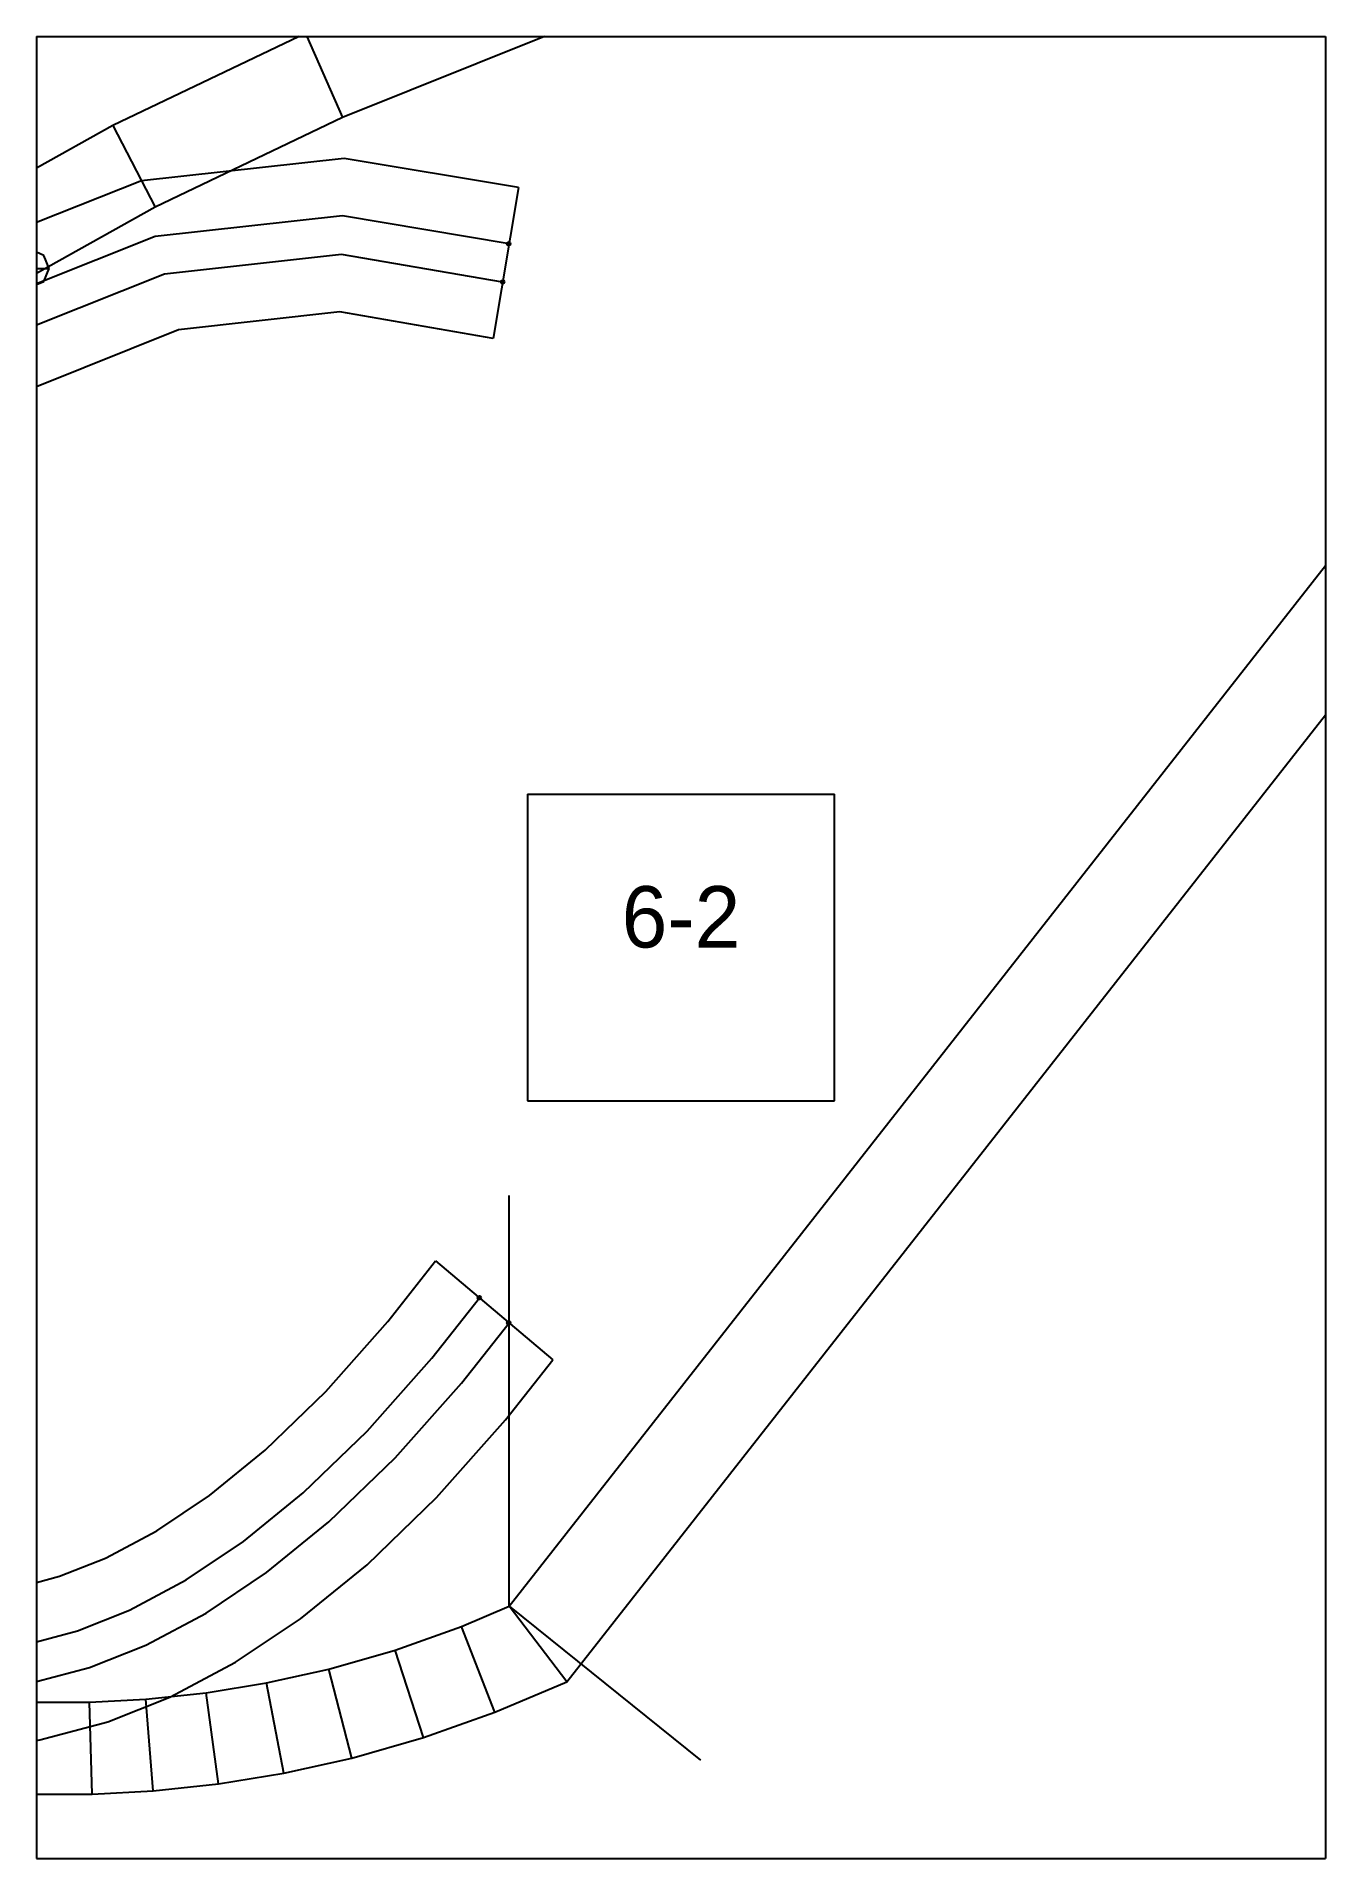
# Paper-space layout 'Plan 6-2' of a CAD drawing. Header units: metres, sheet in millimetres. Extents: x 0 to 210, y 0 to 297.
# The model-space entities are those that its viewports show. They can reach past a viewport. Long polylines and large blocks are cut down to what shows.
import ezdxf
from ezdxf.enums import TextEntityAlignment as Align

# ---------------------------------------------------------------- set-up
doc = ezdxf.new("R2010")
doc.units = ezdxf.units.M
for name, color, linetype in [('default', 7, 'Continuous'), ('mcircles', 7, 'Continuous'), ('TEXTLAYER', 7, 'Continuous'), ('VIEWPORTS', 7, 'Continuous')]:
    doc.layers.add(name, color=color, linetype=linetype)

msp = doc.modelspace()

# ---------------------------------------------------------------- linework, layer by layer
at = {"color": 9}
for p, q in [((210, -1188), (210, -1485)), ((210, -1188), (210, -1485)), ((420, -1188), (420, -1485)), ((420, -1188), (420, -1485)), ((0, -1485), (210, -1485)), ((0, -1485), (210, -1485)), ((210, -1485), (420, -1485)), ((210, -1485), (210, -1782)), ((210, -1485), (420, -1485)), ((210, -1485), (210, -1782)), ((420, -1485), (630, -1485)), ((420, -1485), (420, -1782)), ((420, -1485), (630, -1485)), ((420, -1485), (420, -1782)), ((290, -1608.5), (340, -1608.5)), ((290, -1608.5), (290, -1658.5)), ((340, -1658.5), (340, -1608.5)), ((290, -1658.5), (340, -1658.5)), ((0, -1782), (210, -1782)), ((0, -1782), (210, -1782)), ((210, -1782), (420, -1782)), ((210, -1782), (210, -2079)), ((210, -1782), (420, -1782)), ((210, -1782), (210, -2079)), ((420, -1782), (630, -1782)), ((420, -1782), (420, -2079)), ((420, -1782), (630, -1782)), ((420, -1782), (420, -2079))]:
    msp.add_line(p, q, dxfattribs=at)
at = {"layer": 'default', "color": 7, "linetype": 'Continuous'}
for p, q in [((287.7, -1470.88), (253.84, -1484.5)), ((287.7, -1470.88), (292.87, -1484.96)), ((328.25, -1473.17), (292.87, -1484.96)), ((286.99, -1740.88), (490.45, -1481.42)), ((253.84, -1484.5), (222.46, -1499.51)), ((253.84, -1484.5), (259.87, -1498.23)), ((292.87, -1484.96), (259.87, -1498.23)), ((222.46, -1499.51), (193.63, -1515.63)), ((222.46, -1499.51), (229.36, -1512.83)), ((259.87, -1498.23), (229.36, -1512.83)), ((260.14, -1504.9), (227.1, -1508.55)), ((288.54, -1509.6), (260.14, -1504.9)), ((296.39, -1753.2), (491.28, -1504.67)), ((227.1, -1508.55), (197.18, -1520.4)), ((288.54, -1509.6), (284.38, -1534.26)), ((229.36, -1512.83), (201.38, -1528.47)), ((259.87, -1514.25), (229.36, -1517.62)), ((286.99, -1518.82), (259.87, -1514.25)), ((229.36, -1517.62), (201.38, -1528.75)), ((209.07, -1519.8), (206.95, -1520.68)), ((211.19, -1520.68), (209.07, -1519.8)), ((209.07, -1525.8), (209.07, -1519.8)), ((259.69, -1520.55), (230.88, -1523.73)), ((285.94, -1525.04), (259.69, -1520.55)), ((206.07, -1522.8), (212.07, -1522.8)), ((212.07, -1522.8), (211.19, -1520.68)), ((211.19, -1524.92), (212.07, -1522.8)), ((230.88, -1523.73), (204.22, -1534.38)), ((206.95, -1524.92), (209.07, -1525.8)), ((209.07, -1525.8), (211.19, -1524.92)), ((259.43, -1529.89), (233.14, -1532.81)), ((284.38, -1534.26), (259.43, -1529.89)), ((233.14, -1532.81), (208.42, -1542.73)), ((286.99, -1740.88), (286.99, -1673.91)), ((267.24, -1694.47), (275.02, -1684.59)), ((275.02, -1684.59), (294.14, -1700.7)), ((274.41, -1700.46), (282.17, -1690.62)), ((257.14, -1705.85), (267.24, -1694.47)), ((279.24, -1704.51), (286.99, -1694.68)), ((263.89, -1712.32), (274.41, -1700.46)), ((286.41, -1710.51), (294.14, -1700.7)), ((268.44, -1716.68), (279.24, -1704.51)), ((247.26, -1715.41), (257.14, -1705.85)), ((275.19, -1723.15), (286.41, -1710.51)), ((253.47, -1722.4), (263.89, -1712.32)), ((238.17, -1722.81), (247.26, -1715.41)), ((257.65, -1727.11), (268.44, -1716.68)), ((243.73, -1730.33), (253.47, -1722.4)), ((229.59, -1728.57), (238.17, -1722.81)), ((263.85, -1734.11), (275.19, -1723.15)), ((247.48, -1735.39), (257.65, -1727.11)), ((221.24, -1733.01), (229.59, -1728.57)), ((234.4, -1736.59), (243.73, -1730.33)), ((213.75, -1735.99), (221.24, -1733.01)), ((253.04, -1742.91), (263.85, -1734.11)), ((205.74, -1738.13), (213.75, -1735.99)), ((225.17, -1741.5), (234.4, -1736.59)), ((237.64, -1741.99), (247.48, -1735.39)), ((216.69, -1744.87), (225.17, -1741.5)), ((227.82, -1747.21), (237.64, -1741.99)), ((242.44, -1750.01), (253.04, -1742.91)), ((279.24, -1744.15), (286.99, -1740.88)), ((286.99, -1740.88), (318.16, -1765.94)), ((296.39, -1753.2), (286.99, -1740.88)), ((207.54, -1747.31), (216.69, -1744.87)), ((268.44, -1748.01), (279.24, -1744.15)), ((284.68, -1758.12), (279.24, -1744.15)), ((218.66, -1750.85), (227.82, -1747.21)), ((257.65, -1751.11), (268.44, -1748.01)), ((273.04, -1762.28), (268.44, -1748.01)), ((208.75, -1753.49), (218.66, -1750.85)), ((231.75, -1755.7), (242.44, -1750.01)), ((247.48, -1753.37), (257.65, -1751.11)), ((261.35, -1765.64), (257.65, -1751.11)), ((199.06, -1754.73), (208.75, -1753.49)), ((227.82, -1756.02), (237.64, -1754.97)), ((237.64, -1754.97), (247.48, -1753.37)), ((239.64, -1769.84), (237.64, -1754.97)), ((250.31, -1768.1), (247.48, -1753.37)), ((284.68, -1758.12), (296.39, -1753.2)), ((199.06, -1755.95), (208.75, -1756.49)), ((208.33, -1771.49), (208.75, -1756.49)), ((208.75, -1756.49), (218.66, -1756.49)), ((218.66, -1756.49), (227.82, -1756.02)), ((219.05, -1771.49), (218.66, -1756.49)), ((221.6, -1759.73), (231.75, -1755.7)), ((229, -1770.97), (227.82, -1756.02)), ((273.04, -1762.28), (284.68, -1758.12)), ((210.55, -1762.66), (221.6, -1759.73)), ((199.61, -1764.06), (210.55, -1762.66)), ((261.35, -1765.64), (273.04, -1762.28)), ((250.31, -1768.1), (261.35, -1765.64)), ((229, -1770.97), (239.64, -1769.84)), ((239.64, -1769.84), (250.31, -1768.1)), ((208.33, -1771.49), (219.05, -1771.49)), ((219.05, -1771.49), (229, -1770.97))]:
    msp.add_line(p, q, dxfattribs=at)
at = {"layer": 'mcircles', "color": 7, "linetype": 'Continuous'}
for centre in [(286.95, -1518.8), (285.95, -1525), (282.15, -1690.6), (286.95, -1694.7)]:
    msp.add_circle(centre, 0.3, dxfattribs=at)

# ---------------------------------------------------------------- texts
at = {"layer": 'TEXTLAYER', "color": 1}
msp.add_text('6-2', height=10, dxfattribs=at).set_placement((315, -1633.5), align=Align.CENTER)

psp = doc.layouts.new('Plan 6-2')

# ---------------------------------------------------------------- viewports
at = {"layer": 'VIEWPORTS'}
psp.add_viewport(center=(105, 148.5), size=(210, 297), view_center_point=(315, -1633.5), view_height=297, dxfattribs=at)

doc.saveas('drawing.dxf')
